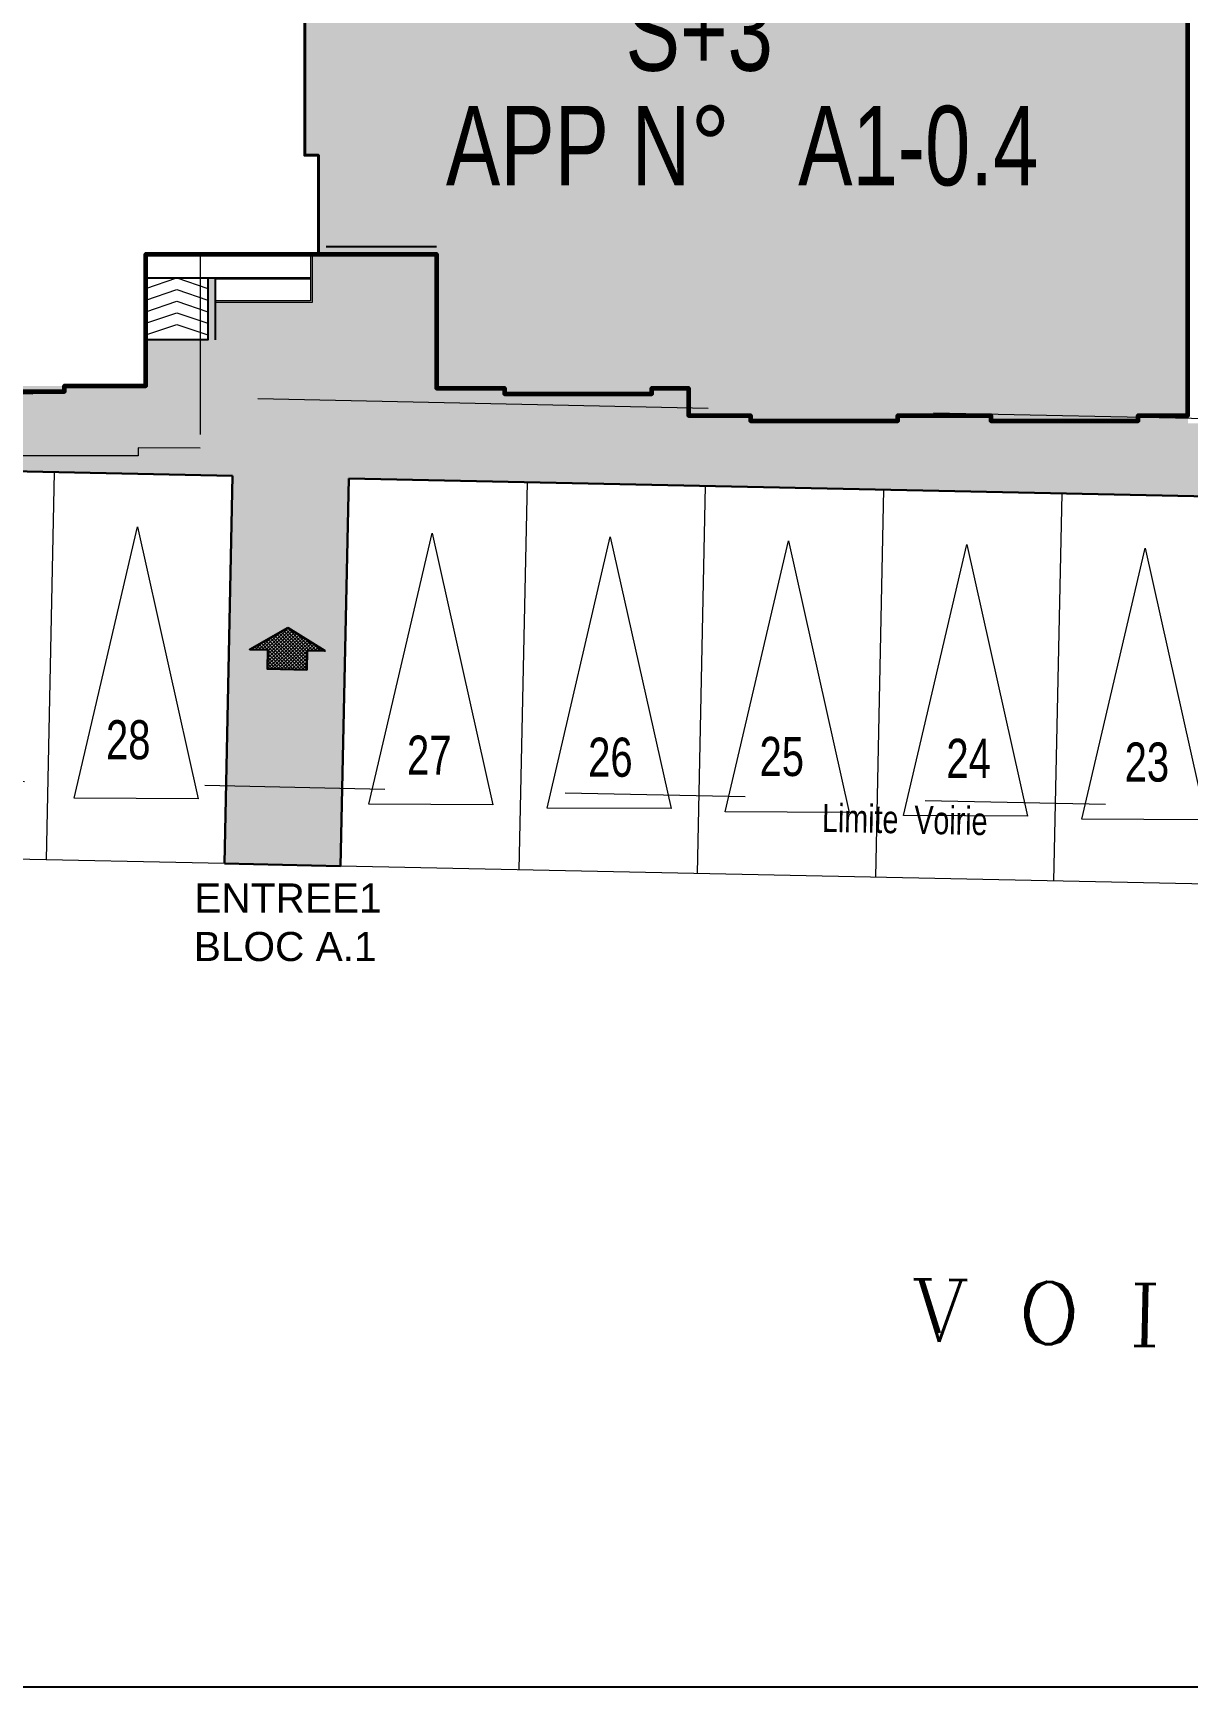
# Model space of a CAD drawing. Header units: millimetres. Extents: x 906 to 2482, y -1210 to -637.
# Drawn here: x 2056.073 to 2056.714, y -1200.721 to -1199.803 of the extents above; entities that cross this region are included whole.
import ezdxf

# ---------------------------------------------------------------- set-up
doc = ezdxf.new("R2010")
doc.units = ezdxf.units.MM
doc.linetypes.add('CONTINOUS', pattern=[0])
doc.linetypes.add('HIDDEN', pattern=[0.375, 0.25, -0.125])
doc.layers.add('autoblocan', color=7, linetype='Continuous', lineweight=13, true_color=0xe2d4c5)
for name, color, linetype, lineweight in [('ESCALIER', 7, 'Continuous', 20), ('GARD- CORP', 7, 'Continuous', 25), ('inter2', 7, 'HIDDEN', 18), ('interrompu', 7, 'HIDDEN', 15), ('MUR 0.25', 7, 'Continuous', 25), ('MUR 0.3', 7, 'Continuous', 30), ('MUR 0.6', 7, 'Continuous', 60), ('PARKING', 7, 'Continuous', 20), ('POLYGONE MASSE', 7, 'Continuous', 40), ('POTEAUX HACHURE', 7, 'Continuous', 15), ('TEXTE', 7, 'Continuous', 20), ('VOITURE', 7, 'Continuous', 15)]:
    doc.layers.add(name, color=color, linetype=linetype, lineweight=lineweight)
doc.layers.add('TEINTE 1', color=7, linetype='Continuous', true_color=0x210042)
doc.styles.add('ARIAL', font='arial.ttf')
doc.styles.add('RR', font='COMPLEX')
doc.styles.add('STYLE4', font='swisscl.ttf')

msp = doc.modelspace()

# ---------------------------------------------------------------- hatches: boundary and pattern name
at = {"layer": 'autoblocan', "linetype": 'CONTINOUS'}
h = msp.add_hatch(dxfattribs=at)
h.set_pattern_fill('147', color=256, scale=0.01505775264632591, angle=90, pattern_type=2)
h.set_pattern_definition([(90, (2009.33502698727, -1162.779580329238), (-0.01129331448474443, 0.01129331448474443), [0.01505775264632591, -0.007528876323162957]), (135, (2009.331262549108, -1162.779580329238), (-0.02258662531145854, 3.054778288267055e-18), [0.005323668448108527, -0.01064733689621705]), (225, (2009.331262549108, -1162.764522576592), (-3.054778288267055e-18, -0.02258662531145854), [0.005323668448108528, -0.01064733689621706]), (180, (2009.316204796462, -1162.779580329238), (-2.766064287101343e-18, -0.02258662896948887), [0.007528876323162957, -0.01505775264632591]), (180, (2009.327498110946, -1162.775815891077), (-2.766064287101343e-18, -0.02258662896948887), [0.007528876323162957, -0.01505775264632591]), (180, (2009.327498110946, -1162.768287014753), (-2.766064287101343e-18, -0.02258662896948887), [0.007528876323162957, -0.01505775264632591]), (180, (2009.316204796462, -1162.764522576592), (-2.766064287101343e-18, -0.02258662896948887), [0.007528876323162957, -0.01505775264632591])])
edge = h.paths.add_edge_path()
edge.add_line((2055.881430212045, -1199.988225061278), (2055.756670062937, -1199.86346491217))
edge.add_line((2055.756670062936, -1199.86346491217), (2055.756670062936, -1199.757465037386))
edge.add_line((2055.756670062936, -1199.757465037386), (2055.711496804997, -1199.757465037386))
edge.add_line((2055.711496804997, -1199.757465037386), (2055.711496804997, -1199.686951587704))
edge.add_line((2055.711496804997, -1199.686951587704), (2055.668653274074, -1199.686951587704))
edge.add_line((2055.668653274074, -1199.686951587704), (2055.668409874722, -1199.80330210848))
edge.add_line((2055.668409874721, -1199.80330210848), (2055.465125095715, -1199.802438838829))
edge.add_arc((2055.464851051229, -1199.866971482579), 0.06453322562705721, 89.75668906222518, 164.296784975655)
edge.add_arc((2055.77547416974, -1199.954302510813), 0.3871993537624124, 164.2967849755345, 268.7940212454076)
edge.add_line((2055.767324883353, -1200.341416097097), (2055.776997697599, -1200.341619723464))
edge.add_arc((2055.779170840636, -1200.238389433789), 0.1032531610032558, 268.7940212453565, 358.7940576040249)
edge.add_line((2055.88240113169, -1200.240562511318), (2055.886561935402, -1200.042906895026))
edge.add_line((2055.886561935402, -1200.042906895026), (2056.183349022184, -1200.049154492921))
edge.add_line((2056.183349022184, -1200.049154492921), (2056.178821777333, -1200.264217599285))
edge.add_line((2056.178821777333, -1200.264217599285), (2056.243340709242, -1200.26557577274))
edge.add_line((2056.243340709242, -1200.26557577274), (2056.247867954094, -1200.050512666376))
edge.add_line((2056.247867954094, -1200.050512666376), (2056.446432427331, -1200.05469260223))
edge.add_line((2056.446432427331, -1200.05469260223), (2056.446432427331, -1200.015597939895))
edge.add_line((2056.446432427331, -1200.015597939895), (2056.436420039542, -1200.015597939895))
edge.add_line((2056.436420039542, -1200.015597939895), (2056.436420039542, -1200.000540187249))
edge.add_line((2056.436420039542, -1200.000540187249), (2056.296598050683, -1200.000540187249))
edge.add_line((2056.296598050683, -1200.000540187249), (2056.296603256364, -1199.926111794325))
edge.add_line((2056.296603256364, -1199.926111794325), (2056.227550102102, -1199.926111794325))
edge.add_line((2056.227550102102, -1199.926111794325), (2056.227550102102, -1199.952938673096))
edge.add_line((2056.227550102102, -1199.952938673096), (2056.173984835948, -1199.952938673096))
edge.add_line((2056.173984835948, -1199.952938673096), (2056.173984835948, -1199.939171455895))
edge.add_line((2056.173984835948, -1199.939171455895), (2056.169682620905, -1199.939171455895))
edge.add_line((2056.169682620905, -1199.939171455895), (2056.169682620905, -1199.973589133208))
edge.add_line((2056.169682620905, -1199.973589133208), (2056.135264986615, -1199.973589133208))
edge.add_line((2056.135264986615, -1199.973589133208), (2056.135264986615, -1199.999249522743))
edge.add_line((2056.135264986615, -1199.999249522743), (2055.90079474008, -1199.999249522733))
edge.add_line((2055.900794740081, -1199.999249522733), (2055.881430212045, -1199.999249522733))
edge.add_line((2055.881430212045, -1199.999249522733), (2055.881430212045, -1199.988225061278))
edge = h.paths.add_edge_path(flags=16)
edge.add_line((2055.800748236533, -1200.031046785738), (2055.796493693765, -1200.233155400135))
edge.add_arc((2055.77547416974, -1199.954302510813), 0.2796439777174061, 166.4213037414357, 274.31072021870835, ccw=False)
edge.add_line((2055.503646698688, -1199.888647501443), (2055.659008712957, -1199.889307262161))
edge.add_line((2055.659008712957, -1199.889307262161), (2055.800748236533, -1200.031046785738))
h.paths.add_polyline_path([(2057.925464835144, -1200.019900327025), (2057.395813993865, -1200.019900327025), (2057.395813993865, -1199.951064747552), (2057.3377340908, -1199.951064747552), (2057.3377340908, -1199.998388477417), (2057.188017007345, -1199.998388477417), (2057.188017007345, -1200.012156502301), (2057.097142387173, -1200.012154040997), (2057.097142387173, -1200.032804261755), (2057.092840172131, -1200.032804261755), (2057.058422537841, -1200.032804261755), (2057.054120322799, -1200.032804261755), (2057.054120322799, -1199.998388477417), (2056.991443074897, -1199.998388477417), (2056.991405779935, -1200.019900154937), (2056.713697798986, -1200.019900154937), (2056.713697798986, -1200.015597939895), (2056.446432427331, -1200.015597939895), (2056.446432427331, -1200.05469260223), (2057.039300185513, -1200.06717292743), (2057.034772940662, -1200.282236033794), (2057.099291872571, -1200.28359420725), (2057.103819117422, -1200.068531100885), (2057.925464835144, -1200.085827379212)])
h.paths.add_polyline_path([(2058.684326943746, -1200.055178017124), (2058.647758571031, -1200.055178017124), (2058.647758571031, -1200.033666941915), (2058.52514544234, -1200.033666941915), (2058.52514544234, -1200.055178017124), (2058.374567915876, -1200.055178017124), (2058.374567915876, -1199.99245563683), (2058.180968238995, -1199.99245563683), (2058.180968238995, -1199.966642647735), (2058.084168400555, -1199.966642647735), (2058.084168400555, -1200.032806362969), (2057.940044196653, -1200.032806362969), (2057.940044196654, -1200.019900327025), (2057.925464835144, -1200.019900327025), (2057.925464835144, -1200.085827379212), (2058.093109406696, -1200.089356427203), (2058.088582161845, -1200.304419533566), (2058.153101093754, -1200.305777707022), (2058.157628338606, -1200.090714600658), (2058.684326943746, -1200.10180201397)])
at = {"layer": 'POTEAUX HACHURE'}
h = msp.add_hatch(dxfattribs=at)
h.set_pattern_fill('ANSI37', color=256, scale=0.0004302215041807405, angle=178.8194135425784)
h.set_pattern_definition([(223.8194135425784, (2116.995247517836, -1236.271414983414), (0.0009457692309718426, -0.00098557034926191), []), (313.8194135425784, (2116.995247517836, -1236.271414983414), (0.00098557034926191, 0.0009457692309718426), [])])
h.paths.add_polyline_path([(2056.214104281242, -1200.133468520017), (2056.192900961566, -1200.145396115971), (2056.202894864192, -1200.14560207069), (2056.202676594525, -1200.156193553171), (2056.22460050173, -1200.15664536187), (2056.224818243981, -1200.146079472135), (2056.234592264059, -1200.146280895506)])
at = {"layer": 'TEINTE 1'}
h = msp.add_hatch(color=256, dxfattribs=at)
h.dxf.hatch_style = 1
h.paths.add_polyline_path([(2056.713482688234, -1199.766068994226), (2056.54183069904, -1199.766068994226), (2056.54183069904, -1199.744558890948), (2056.544842137427, -1199.744558890948), (2056.544842137427, -1199.68002789586), (2056.54183069904, -1199.68002789586), (2056.54183069904, -1199.593986799545), (2056.41922213533, -1199.593986799545), (2056.41922213533, -1199.686480827976), (2056.270261401297, -1199.686480827976), (2056.223478251694, -1199.722727252948), (2056.223478251694, -1199.871253895866), (2056.23100983764, -1199.871253895866), (2056.23100983764, -1199.926105362582), (2056.296613571619, -1199.926105835808), (2056.296613571619, -1200.00053098448), (2056.33425655068, -1200.00053098448), (2056.33425655068, -1200.00354268101), (2056.415995593154, -1200.00354268101), (2056.415995593154, -1200.00053098448), (2056.436430354797, -1200.00053098448), (2056.436430354797, -1200.015588176514), (2056.470846793733, -1200.015588176514), (2056.470846793733, -1200.018599614921), (2056.552585836207, -1200.018599614921), (2056.552585836207, -1200.015588176514), (2056.604210494612, -1200.015588176514), (2056.604210494612, -1200.018599614921), (2056.685949537085, -1200.018599614921), (2056.685949537085, -1200.015588176514), (2056.713482688234, -1200.01558864974)])

# ---------------------------------------------------------------- linework, layer by layer
at = {"layer": 'ESCALIER'}
for p, q in [((2056.135265115682, -1199.945141596687), (2056.152474061893, -1199.939333434291)), ((2056.152474061893, -1199.939333434291), (2056.169682620905, -1199.945141510643)), ((2056.226689659094, -1199.940031898904), (2056.173984835948, -1199.940031898904)), ((2056.135265115682, -1199.951595091338), (2056.152474061893, -1199.945786928943)), ((2056.135265115682, -1199.958048542967), (2056.152474061893, -1199.952240380572)), ((2056.152474061893, -1199.945786928943), (2056.169682620905, -1199.951595005294)), ((2056.152474061893, -1199.952240380572), (2056.169682620905, -1199.958048456923)), ((2056.135265115682, -1199.964502037619), (2056.152474061893, -1199.958693832201)), ((2056.152474061893, -1199.958693832201), (2056.169682620905, -1199.964501951574)), ((2056.135265115682, -1199.970955489248), (2056.152474061893, -1199.965147326853)), ((2056.152474061893, -1199.965147326853), (2056.169682620905, -1199.970955403203))]:
    msp.add_line(p, q, dxfattribs=at)
msp.add_lwpolyline([(2056.227550102102, -1199.926111794325), (2056.227550102102, -1199.952938673096), (2056.173984835948, -1199.952938673096)], dxfattribs=at)
at = {"layer": 'GARD- CORP'}
for p, q in [((2056.235294089178, -1199.921809579283), (2056.296603256364, -1199.921809579283)), ((2056.235294089178, -1199.926111794325), (2056.296603256364, -1199.926111794325))]:
    msp.add_line(p, q, dxfattribs=at)
at = {"layer": 'inter2', "ltscale": 0.1}
msp.add_line((2059.067281706647, -1200.28199023484), (2055.79676816248, -1200.213143393302), dxfattribs=at)
at = {"layer": 'inter2'}
msp.add_lwpolyline([(2059.071808951498, -1200.066927128477), (2055.889139246158, -1199.999929467738), (2055.711401026925, -1199.818164972078), (2055.713530452423, -1198.800250325931)], dxfattribs=at)
at = {"layer": 'interrompu', "ltscale": 0.2}
msp.add_line((2056.226689659094, -1199.939171455895), (2056.173984835948, -1199.939171455895), dxfattribs=at)
for points in [[(2056.226689659094, -1199.926111794325), (2056.165380491908, -1199.926111794325), (2056.165380491908, -1200.03366724307), (2056.130962771574, -1200.033642314334), (2056.130962942636, -1200.037969458092), (2056.049220685779, -1200.037969458092), (2056.049220685779, -1200.03366724305), (2056.032011825612, -1200.03366724305), (2056.032011825612, -1200.055178318279), (2055.997594105277, -1200.055178318279), (2055.997594105277, -1200.059480533301), (2055.915852019483, -1200.059480791454), (2055.915852019483, -1200.055178318299), (2055.881434299149, -1200.055178318299), (2055.881443591933, -1200.050876103238), (2055.853464265477, -1200.050876103238), (2055.728951902443, -1199.926363740204), (2055.76579144718, -1199.889524195467), (2055.714075036429, -1199.837807784716), (2055.748384082812, -1199.803498738333), (2055.756663480547, -1199.803498738333)], [(2056.226689659094, -1199.926111794325), (2056.165380491908, -1199.926111794325), (2056.165380491908, -1200.03366724307), (2056.130962771574, -1200.033642314334), (2056.130962942636, -1200.037969458092), (2056.049220685779, -1200.037969458092), (2056.049220685779, -1200.03366724305), (2056.032011825612, -1200.03366724305), (2056.032011825612, -1200.055178318279), (2055.997594105277, -1200.055178318279), (2055.997594105277, -1200.059480533301), (2055.915852019483, -1200.059480791454), (2055.915852019483, -1200.055178318299), (2055.881434299149, -1200.055178318299), (2055.881443591933, -1200.050876103238), (2055.853464265477, -1200.050876103238), (2055.728951902443, -1199.926363740204), (2055.76579144718, -1199.889524195467), (2055.714075036429, -1199.837807784716), (2055.748384082812, -1199.803498738333), (2055.756663480547, -1199.803498738333)], [(2056.226689659094, -1199.926111794325), (2056.226689659094, -1199.952078230087), (2056.173984835948, -1199.952078230087)]]:
    msp.add_lwpolyline(points, dxfattribs=at)
at = {"layer": 'MUR 0.25'}
for p in [(2056.169682620905, -1199.939171455895), (2056.173984835948, -1199.973589133208)]:
    msp.add_line(p, (2056.173984835948, -1199.939171455895), dxfattribs=at)
at = {"layer": 'MUR 0.25', "color": 7}
msp.add_lwpolyline([(2059.336686247098, -1198.177684526005), (2054.329835464556, -1198.177684526005), (2054.329835464556, -1200.720991789033), (2059.336686247098, -1200.720991789033)], close=True, dxfattribs=at)
msp.add_lwpolyline([(2059.336686247098, -1198.177684526005), (2054.329835464556, -1198.177684526005), (2054.329835464556, -1200.720991789033), (2059.336686247098, -1200.720991789033)], close=True, dxfattribs=at)
at = {"layer": 'MUR 0.25'}
msp.add_lwpolyline([(2056.135264986615, -1199.939171455895), (2056.169682620905, -1199.939171455895), (2056.169682620905, -1199.973589133208), (2056.135264986615, -1199.973589133208)], dxfattribs=at)
at = {"layer": 'MUR 0.3'}
for p, q in [((2056.183349022184, -1200.049154492921), (2055.886561935402, -1200.042906895026)), ((2056.183349022184, -1200.049154492921), (2056.178821777333, -1200.264217599285)), ((2056.247867954094, -1200.050512666377), (2056.243340709242, -1200.26557577274)), ((2057.039300185513, -1200.06717292743), (2056.247867954094, -1200.050512666376)), ((2056.243340709242, -1200.26557577274), (2056.178821777333, -1200.264217599285))]:
    msp.add_line(p, q, dxfattribs=at)
at = {"layer": 'MUR 0.3', "lineweight": 30}
msp.add_lwpolyline([(2056.214104281242, -1200.133468520017), (2056.192900961566, -1200.145396115971), (2056.202894864192, -1200.14560207069), (2056.202676594525, -1200.156193553171), (2056.22460050173, -1200.15664536187), (2056.224818243981, -1200.146079472135), (2056.234592264059, -1200.146280895506)], close=True, dxfattribs=at)
at = {"layer": 'MUR 0.6'}
msp.add_lwpolyline([(2056.008349986034, -1200.002260987228), (2056.090092242891, -1200.002260987228), (2056.090092242891, -1199.999249049499), (2056.135264986615, -1199.999249049499), (2056.135264986615, -1199.926111794325), (2056.165380491908, -1199.926111794325), (2056.165380491908, -1199.926111321081), (2056.230991874136, -1199.926111321081), (2056.296603256364, -1199.926111321081), (2056.296598050683, -1200.000539714005), (2056.334242431273, -1200.000539714005), (2056.334242431273, -1200.003551522667), (2056.415984517067, -1200.003551264534), (2056.415984517067, -1200.000539714005), (2056.436420039542, -1200.000539714005), (2056.436420039542, -1200.015597466651), (2056.470837759876, -1200.015597466651), (2056.470837759876, -1200.018609275313), (2056.552579845671, -1200.01860901718), (2056.552579845671, -1200.015597466651), (2056.604206426172, -1200.015597466651), (2056.604206426172, -1200.01860901718), (2056.685948511967, -1200.01860901718), (2056.685948511967, -1200.015597466651), (2056.713476320956, -1200.015597939895), (2056.713482688234, -1199.766068994226)], dxfattribs=at)
at = {"layer": 'PARKING'}
for p, q in [((2056.084419993257, -1200.047071960289), (2056.079892748406, -1200.262135066653)), ((2056.346796983021, -1200.052595199008), (2056.342269738169, -1200.267658305372)), ((2056.445726011948, -1200.05467773164), (2056.441198767097, -1200.269740838004)), ((2056.544655040876, -1200.056760264272), (2056.540127796025, -1200.271823370635)), ((2056.643584069803, -1200.058842796903), (2056.639056824952, -1200.273905903267)), ((2056.178821777333, -1200.264217599285), (2055.88203469055, -1200.25797000139)), ((2057.034772940662, -1200.282236033794), (2056.243340709242, -1200.26557577274))]:
    msp.add_line(p, q, dxfattribs=at)
at = {"layer": 'POLYGONE MASSE'}
msp.add_lwpolyline([(2056.223478251694, -1199.722727252948), (2056.223478251694, -1199.871253895866), (2056.23100983764, -1199.871253895866), (2056.23100983764, -1199.926105362582), (2056.296613571619, -1199.926105835808), (2056.296613571619, -1200.00053098448), (2056.33425655068, -1200.00053098448), (2056.33425655068, -1200.00354268101), (2056.415995593154, -1200.00354268101), (2056.415995593154, -1200.00053098448), (2056.436430354797, -1200.00053098448), (2056.436430354797, -1200.015588176514), (2056.470846793733, -1200.015588176514), (2056.470846793733, -1200.018599614921), (2056.552585836207, -1200.018599614921), (2056.552585836207, -1200.015588176514), (2056.604210494612, -1200.015588176514), (2056.604210494612, -1200.018599614921), (2056.685949537085, -1200.018599614921), (2056.685949537085, -1200.015588176514), (2056.713482688234, -1200.01558864974), (2056.713482688234, -1199.766068994226)], dxfattribs=at)
at = {"layer": 'VOITURE'}
for points in [[(2056.164348534119, -1200.228211114601), (2056.095511136231, -1200.227894636536), (2056.130623223769, -1200.077476714974)], [(2056.327796494956, -1200.231651820688), (2056.258959097068, -1200.231335342623), (2056.294071184606, -1200.080917421061)], [(2056.426725523883, -1200.23373435332), (2056.357888125995, -1200.233417875255), (2056.393000213533, -1200.082999953693)], [(2056.52565455281, -1200.235816885952), (2056.456817154923, -1200.235500407887), (2056.49192924246, -1200.085082486325)], [(2056.624583581738, -1200.237899418583), (2056.55574618385, -1200.237582940518), (2056.590858271388, -1200.087165018956)], [(2056.723512610665, -1200.239981951215), (2056.654675212778, -1200.23966547315), (2056.689787300315, -1200.089247551588)]]:
    msp.add_lwpolyline(points, close=True, dxfattribs=at)

# ---------------------------------------------------------------- texts
at = {"layer": 'TEXTE', "color": 7, "style": 'STYLE4'}
for s, p in [('S+3', (2056.40150562441, -1199.824383074958)), (' APP N°   A1-0.4', (2056.28920227039, -1199.887975177178))]:
    msp.add_text(s, height=0.04412440834238171, dxfattribs=at).set_placement(p)
at = {"layer": 'TEXTE'}
for s, height, style, p in [('28', 0.02165537593577442, 'STYLE4', (2056.113123672526, -1200.206353121257)), ('27', 0.02165537593577442, 'STYLE4', (2056.280198227408, -1200.214885878758)), ('26', 0.02165537593577442, 'STYLE4', (2056.380717987856, -1200.216034647861)), ('25', 0.02165537593577442, 'STYLE4', (2056.475825420944, -1200.215623011926)), ('24', 0.02165537593577442, 'STYLE4', (2056.5795325947, -1200.216653349406)), ('23', 0.02165537593577442, 'STYLE4', (2056.678462029587, -1200.218724177594)), ('ENTREE1', 0.01613330640677777, 'ARIAL', (2056.162140901188, -1200.291359931301)), ('BLOC A.1', 0.01613330640677777, 'ARIAL', (2056.161858094095, -1200.318289201342))]:
    msp.add_text(s, height=height, dxfattribs=dict(at, style=style)).set_placement(p)
at = {"layer": 'TEXTE', "style": 'STYLE4'}
msp.add_text('Limite  Voirie  ', height=0.01550120280085383, rotation=358.8297011093763, dxfattribs=at).set_placement((2056.510394573768, -1200.246581690682))
at = {"layer": 'TEXTE', "linetype": 'Continuous', "style": 'RR', "width": 1.111111}
msp.add_text('V O I E    P R O J E  T E E  D E  16.00m', height=0.03441772033445924, rotation=358.7984549999975, dxfattribs=at).set_placement((2056.55914028599, -1200.529171504783))

doc.saveas('drawing.dxf')
